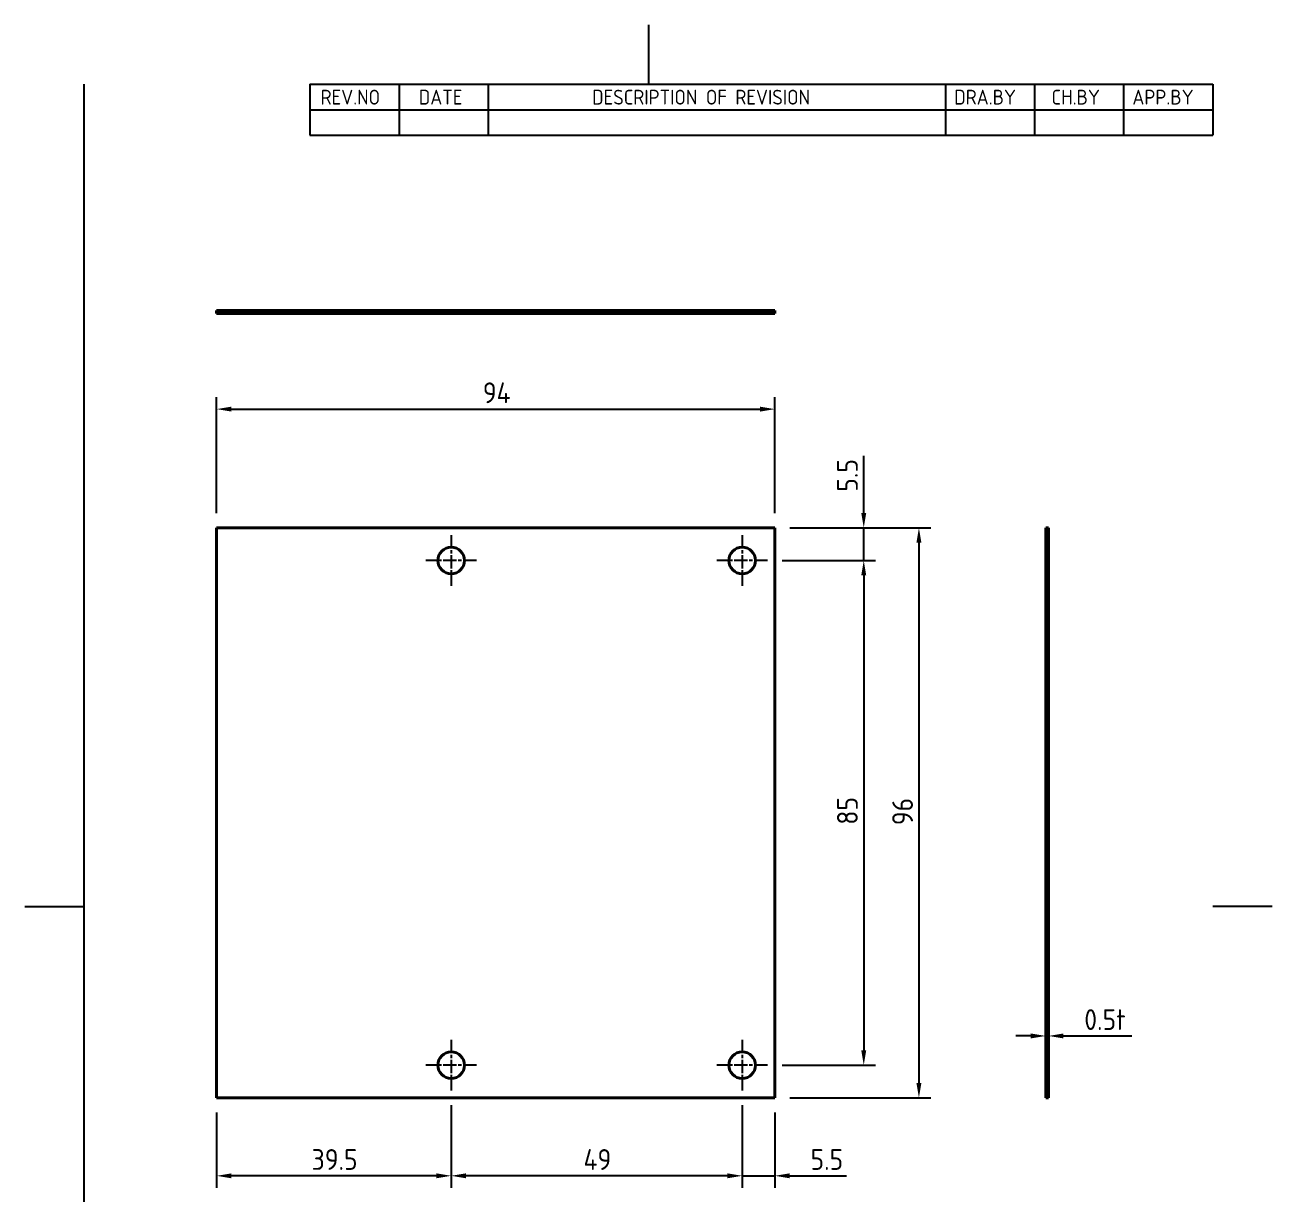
# Model space of a CAD drawing. Header units: millimetres. Extents: x 0 to 210, y 0 to 297.
# Drawn here: x 0 to 210, y 100.1 to 297 of the extents above; entities that cross this region are included whole.
import ezdxf

# ---------------------------------------------------------------- set-up
doc = ezdxf.new("R2010")
doc.units = ezdxf.units.MM
doc.linetypes.add('CHAIN', pattern=[0.35429999999999995, 0.2362, -0.0295, 0.0591, -0.0295])
doc.linetypes.add('DASHED', pattern=[0.2067, 0.1654, -0.0413])
doc.layers.get('0').update_dxf_attribs({"color": 3, "lineweight": 25})
for name, color, linetype, lineweight in [('가려진 것(ISO)', 2, 'DASHED', 18), ('가시적인 것(ISO)', 3, 'Continuous', 40), ('경계(ISO)', 7, 'Continuous', 25), ('기호(ISO)', 5, 'Continuous', 25), ('중심 표식(ISO)', 1, 'Continuous', 25), ('치수(ISO)', 2, 'Continuous', 25)]:
    doc.layers.add(name, color=color, linetype=linetype, lineweight=lineweight)
doc.styles.add('ISO ProportionalPSTEK', font='isocp.shx')
doc.styles.add('치수 텍스트_PSTEK_POSCO', font='isocp.shx')
doc.dimstyles.new('치수_PSTEK_POSCO', dxfattribs={"dimtxt": 3.5, "dimasz": 2.5, "dimexe": 2, "dimexo": 2.5, "dimgap": 1, "dimtad": 1, "dimrnd": 1e-08, "dimdsep": 46, "dimtxsty": '치수 텍스트_PSTEK_POSCO', "dimcen": 0.09, "dimdle": 10, "dimclrd": 7, "dimclre": 7, "dimclrt": 2, "dimadec": 1, "dimazin": 2, "dimtfac": 1, "dimtmove": 0, "dimatfit": 3, "dimfxl": 0, "dimtolj": 1, "dimlwd": -1, "dimlwe": -1, "dimarcsym": 0})

# ---------------------------------------------------------------- blocks, each defined once
blk = doc.blocks.new('경계 Default Border')
at = {"layer": '경계(ISO)', "flags": 128}
for points in [[(105, 297.0000076293945), (105, 287.0000076293945)], [(10, 10), (10, 287.0000076293945)], [(0, 148.5000038146973), (10, 148.5000038146973)], [(210, 148.5000038146973), (200, 148.5000038146973)]]:
    blk.add_lwpolyline(points, dxfattribs=at)
blk = doc.blocks.new('리비전 내역')
at = {"layer": '기호(ISO)'}
for p, q in [((48.00000000000001, 287.0000076293945), (200, 287.0000076293945)), ((48.00000000000001, 287.0000076293945), (48.00000000000001, 282.7200076293945)), ((63.00000000000001, 287.0000076293945), (63.00000000000001, 282.7200076293945)), ((78, 287.0000076293945), (78, 282.7200076293945)), ((155, 287.0000076293945), (155, 282.7200076293945)), ((170, 287.0000076293945), (170, 282.7200076293945)), ((185, 287.0000076293945), (185, 282.7200076293945)), ((200, 287.0000076293945), (200, 282.7200076293945)), ((48.00000000000001, 282.7200076293945), (200, 282.7200076293945)), ((48.00000000000001, 282.7200076293945), (48.00000000000001, 278.4400076293945)), ((63.00000000000001, 282.7200076293945), (63.00000000000001, 278.4400076293945)), ((78, 282.7200076293945), (78, 278.4400076293945)), ((155, 282.7200076293945), (155, 278.4400076293945)), ((170, 282.7200076293945), (170, 278.4400076293945)), ((185, 282.7200076293945), (185, 278.4400076293945)), ((200, 282.7200076293945), (200, 278.4400076293945)), ((48.00000000000001, 278.4400076293945), (200, 278.4400076293945))]:
    blk.add_line(p, q, dxfattribs=at)
at = {"layer": '기호(ISO)', "color": 2, "char_height": 2.5, "attachment_point": 7, "style": 'ISO ProportionalPSTEK'}
for s, insert in [('REV.NO', (49.7871163682308, 283.5831900503393)), ('DATE', (66.31423177283666, 283.5831900503393)), ('DESCRIPTION OF REVISION', (95.50702043336295, 283.5831900503393)), ('DRA.BY', (156.4757339553203, 283.5831900503393)), ('CH.BY', (172.8642915086116, 283.5831900503393)), ('APP.BY', (186.4777339604403, 283.5831900503393))]:
    blk.add_mtext(s, dxfattribs=dict(at, insert=insert))
blk = doc.blocks.new('*D23')
at = {"layer": 'Defpoints', "color": 0}
for p in [(172.378913720949, 126.7110293153567), (171.878913720949, 119.101833603826), (172.378913720949, 119.101833603826)]:
    blk.add_point(p, dxfattribs=at)
at = {"layer": '치수(ISO)', "color": 7}
for p, q in [((169.378913720949, 126.7110293153567), (166.878913720949, 126.7110293153567)), ((171.878913720949, 126.7110293153567), (172.378913720949, 126.7110293153567)), ((174.878913720949, 126.7110293153567), (186.3816696264608, 126.7110293153567))]:
    blk.add_line(p, q, dxfattribs=at)
for points in [[(169.378913720949, 127.1276959820234), (169.378913720949, 126.2943626486901), (171.878913720949, 126.7110293153567)], [(174.878913720949, 127.1276959820234), (174.878913720949, 126.2943626486901), (172.378913720949, 126.7110293153567)]]:
    blk.add_solid(points, dxfattribs=at)
at = {"layer": '치수(ISO)', "color": 2, "insert": (178.378913720949, 129.4610293153567), "char_height": 3.5, "attachment_point": 4, "style": '치수 텍스트_PSTEK_POSCO'}
blk.add_mtext('\\A1;0.5t', dxfattribs=at)
blk = doc.blocks.new('*D24')
at = {"layer": 'Defpoints', "color": 0}
for p in [(126.2773408765634, 212.2883905938969), (126.2773408765634, 116.2883905938969), (150.5346891715518, 116.2883905938969)]:
    blk.add_point(p, dxfattribs=at)
at = {"layer": '치수(ISO)', "color": 7}
for p, q in [((128.7773408765634, 212.2883905938969), (152.5346891715519, 212.2883905938969)), ((150.5346891715519, 209.7883905938969), (150.5346891715518, 118.7883905938969)), ((128.7773408765634, 116.2883905938969), (152.5346891715518, 116.2883905938969))]:
    blk.add_line(p, q, dxfattribs=at)
for points in [[(150.1180225048852, 209.7883905938969), (150.9513558382185, 209.7883905938969), (150.5346891715519, 212.2883905938969)], [(150.1180225048852, 118.7883905938969), (150.9513558382185, 118.7883905938969), (150.5346891715518, 116.2883905938969)]]:
    blk.add_solid(points, dxfattribs=at)
at = {"layer": '치수(ISO)', "color": 2, "insert": (147.7846891715518, 162.2040921968595), "char_height": 3.5, "attachment_point": 4, "rotation": 90, "style": '치수 텍스트_PSTEK_POSCO'}
blk.add_mtext('\\A1;96', dxfattribs=at)
blk = doc.blocks.new('*D25')
at = {"layer": 'Defpoints', "color": 0}
for p in [(125.0273408765634, 206.7883905938969), (125.0273408765634, 121.7883905938969), (141.2439561337253, 121.7883905938969)]:
    blk.add_point(p, dxfattribs=at)
at = {"layer": '치수(ISO)', "color": 7}
for p, q in [((127.5273408765634, 206.7883905938969), (143.2439561337254, 206.7883905938969)), ((141.2439561337254, 204.2883905938969), (141.2439561337253, 124.2883905938969)), ((127.5273408765634, 121.7883905938969), (143.2439561337253, 121.7883905938969))]:
    blk.add_line(p, q, dxfattribs=at)
for points in [[(140.8272894670587, 204.2883905938969), (141.660622800392, 204.2883905938969), (141.2439561337254, 206.7883905938969)], [(140.8272894670587, 124.2883905938969), (141.660622800392, 124.2883905938969), (141.2439561337253, 121.7883905938969)]]:
    blk.add_solid(points, dxfattribs=at)
at = {"layer": '치수(ISO)', "color": 2, "insert": (138.4939561337253, 162.2909032204816), "char_height": 3.5, "attachment_point": 4, "rotation": 90, "style": '치수 텍스트_PSTEK_POSCO'}
blk.add_mtext('\\A1;85', dxfattribs=at)
blk = doc.blocks.new('*D26')
at = {"layer": 'Defpoints', "color": 0}
for p in [(120.7773408765634, 117.5383905938969), (126.2773408765634, 116.2883905938969), (120.7773408765634, 103.1475466613126)]:
    blk.add_point(p, dxfattribs=at)
at = {"layer": '치수(ISO)', "color": 7}
for p, q in [((120.7773408765634, 115.0383905938969), (120.7773408765634, 101.1475466613126)), ((126.2773408765634, 113.7883905938969), (126.2773408765634, 101.1475466613126)), ((118.2773408765634, 103.1475466613126), (115.7773408765634, 103.1475466613126)), ((120.7773408765634, 103.1475466613126), (126.2773408765634, 103.1475466613126)), ((128.7773408765634, 103.1475466613126), (138.322315623394, 103.1475466613126))]:
    blk.add_line(p, q, dxfattribs=at)
for points in [[(118.2773408765634, 103.5642133279792), (118.2773408765634, 102.7308799946459), (120.7773408765634, 103.1475466613126)], [(128.7773408765634, 103.5642133279792), (128.7773408765634, 102.7308799946459), (126.2773408765634, 103.1475466613126)]]:
    blk.add_solid(points, dxfattribs=at)
at = {"layer": '치수(ISO)', "color": 2, "insert": (132.2773408765634, 105.8975466613126), "char_height": 3.5, "attachment_point": 4, "style": '치수 텍스트_PSTEK_POSCO'}
blk.add_mtext('\\A1;5.5', dxfattribs=at)
blk = doc.blocks.new('*D27')
at = {"layer": 'Defpoints', "color": 0}
for p in [(71.77734087656344, 117.5383905938969), (120.7773408765634, 117.5383905938969), (71.77734087656344, 103.1475466613126)]:
    blk.add_point(p, dxfattribs=at)
at = {"layer": '치수(ISO)', "color": 7}
for p, q in [((71.77734087656344, 115.0383905938969), (71.77734087656344, 101.1475466613126)), ((120.7773408765634, 115.0383905938969), (120.7773408765634, 101.1475466613126)), ((118.2773408765634, 103.1475466613126), (74.27734087656344, 103.1475466613126))]:
    blk.add_line(p, q, dxfattribs=at)
for points in [[(74.27734087656344, 103.5642133279792), (74.27734087656344, 102.7308799946459), (71.77734087656344, 103.1475466613126)], [(118.2773408765634, 103.5642133279792), (118.2773408765634, 102.7308799946459), (120.7773408765634, 103.1475466613126)]]:
    blk.add_solid(points, dxfattribs=at)
at = {"layer": '치수(ISO)', "color": 2, "insert": (94.05205228831035, 105.8975466613126), "char_height": 3.5, "attachment_point": 4, "style": '치수 텍스트_PSTEK_POSCO'}
blk.add_mtext('\\A1;49', dxfattribs=at)
blk = doc.blocks.new('*D28')
at = {"layer": 'Defpoints', "color": 0}
for p in [(32.27734087656345, 116.2883905938969), (71.77734087656344, 117.5383905938969), (32.27734087656345, 103.1475466613126)]:
    blk.add_point(p, dxfattribs=at)
at = {"layer": '치수(ISO)', "color": 7}
for p, q in [((32.27734087656345, 113.7883905938969), (32.27734087656345, 101.1475466613126)), ((71.77734087656344, 115.0383905938969), (71.77734087656344, 101.1475466613126)), ((69.27734087656344, 103.1475466613126), (34.77734087656345, 103.1475466613126))]:
    blk.add_line(p, q, dxfattribs=at)
for points in [[(34.77734087656345, 103.5642133279792), (34.77734087656345, 102.7308799946459), (32.27734087656345, 103.1475466613126)], [(69.27734087656344, 103.5642133279792), (69.27734087656344, 102.7308799946459), (71.77734087656344, 103.1475466613126)]]:
    blk.add_solid(points, dxfattribs=at)
at = {"layer": '치수(ISO)', "color": 2, "insert": (48.27373842478317, 105.8975466613126), "char_height": 3.5, "attachment_point": 4, "style": '치수 텍스트_PSTEK_POSCO'}
blk.add_mtext('\\A1;39.5', dxfattribs=at)
blk = doc.blocks.new('*D29')
at = {"layer": 'Defpoints', "color": 0}
for p in [(126.2773408765634, 232.2883905938969), (32.27734087656343, 212.2883905938969), (126.2773408765634, 212.2883905938969)]:
    blk.add_point(p, dxfattribs=at)
at = {"layer": '치수(ISO)', "color": 7}
for p, q in [((32.27734087656343, 214.7883905938969), (32.27734087656343, 234.2883905938969)), ((126.2773408765634, 214.7883905938969), (126.2773408765634, 234.2883905938969)), ((34.77734087656343, 232.2883905938969), (123.7773408765634, 232.2883905938969))]:
    blk.add_line(p, q, dxfattribs=at)
for points in [[(34.77734087656343, 232.7050572605635), (34.77734087656343, 231.8717239272302), (32.27734087656343, 232.2883905938969)], [(123.7773408765634, 232.7050572605635), (123.7773408765634, 231.8717239272302), (126.2773408765634, 232.2883905938969)]]:
    blk.add_solid(points, dxfattribs=at)
at = {"layer": '치수(ISO)', "color": 2, "insert": (77.10485350314815, 235.0383905938969), "char_height": 3.5, "attachment_point": 4, "style": '치수 텍스트_PSTEK_POSCO'}
blk.add_mtext('\\A1;94', dxfattribs=at)
blk = doc.blocks.new('*D30')
at = {"layer": 'Defpoints', "color": 0}
for p in [(126.2773408765634, 212.2883905938969), (141.2439561337254, 212.2883905938969), (125.0273408765634, 206.7883905938969)]:
    blk.add_point(p, dxfattribs=at)
at = {"layer": '치수(ISO)', "color": 7}
for p, q in [((141.2439561337254, 214.7883905938969), (141.2439561337254, 224.4199688438978)), ((128.7773408765634, 212.2883905938969), (143.2439561337254, 212.2883905938969)), ((141.2439561337254, 206.7883905938969), (141.2439561337254, 212.2883905938969)), ((127.5273408765634, 206.7883905938969), (143.2439561337254, 206.7883905938969)), ((141.2439561337254, 204.2883905938969), (141.2439561337254, 201.7883905938969))]:
    blk.add_line(p, q, dxfattribs=at)
for points in [[(140.8272894670587, 214.7883905938969), (141.660622800392, 214.7883905938969), (141.2439561337254, 212.2883905938969)], [(140.8272894670587, 204.2883905938969), (141.660622800392, 204.2883905938969), (141.2439561337254, 206.7883905938969)]]:
    blk.add_solid(points, dxfattribs=at)
at = {"layer": '치수(ISO)', "color": 2, "insert": (138.4939561337253, 218.3749940970673), "char_height": 3.5, "attachment_point": 4, "rotation": 90, "style": '치수 텍스트_PSTEK_POSCO'}
blk.add_mtext('\\A1;5.5', dxfattribs=at)

msp = doc.modelspace()

# ---------------------------------------------------------------- linework, layer by layer
at = {"layer": '가려진 것(ISO)', "ltscale": 0.9522482752799988}
for p, q in [((69.52734087658845, 248.8748753299597), (69.52734087658845, 248.3748753299597)), ((74.02734087658845, 248.8748753299597), (74.02734087658845, 248.3748753299597)), ((118.5273408765885, 248.8748753299597), (118.5273408765885, 248.3748753299597)), ((123.0273408765885, 248.8748753299597), (123.0273408765885, 248.3748753299597)), ((172.3789137209474, 209.0383905938969), (171.8789137209474, 209.0383905938969)), ((172.3789137209474, 204.5383905938968), (171.8789137209474, 204.5383905938968)), ((172.3789137209474, 124.0383905938969), (171.8789137209474, 124.0383905938969)), ((172.3789137209474, 119.5383905938969), (171.8789137209474, 119.5383905938969))]:
    msp.add_line(p, q, dxfattribs=at)
at = {"layer": '가시적인 것(ISO)'}
for p, q in [((32.27734087658845, 248.8748753299613), (32.27734087658845, 248.3748753299613)), ((126.2773408765884, 248.8748753299613), (32.27734087658845, 248.8748753299613)), ((32.27734087658845, 248.3748753299613), (126.2773408765884, 248.3748753299613)), ((126.2773408765884, 248.8748753299613), (126.2773408765884, 248.3748753299613)), ((32.27734087656345, 116.2883905938969), (32.27734087656343, 212.2883905938969)), ((32.27734087656343, 212.2883905938969), (126.2773408765634, 212.2883905938969)), ((126.2773408765634, 212.2883905938969), (126.2773408765634, 116.2883905938969)), ((172.378913720949, 212.2883905938969), (171.878913720949, 212.2883905938969)), ((171.878913720949, 212.2883905938969), (171.878913720949, 116.2883905938969)), ((172.378913720949, 116.2883905938969), (172.378913720949, 212.2883905938969)), ((126.2773408765634, 116.2883905938969), (32.27734087656346, 116.2883905938969)), ((172.378913720949, 116.2883905938969), (171.878913720949, 116.2883905938969))]:
    msp.add_line(p, q, dxfattribs=at)
for centre in [(71.77734087656344, 206.7883905938969), (120.7773408765634, 206.7883905938969), (71.77734087656344, 121.7883905938969), (120.7773408765634, 121.7883905938969)]:
    msp.add_circle(centre, 2.25, dxfattribs=at)
at = {"layer": '중심 표식(ISO)', "linetype": 'CHAIN', "ltscale": 9.445162773132324}
for p, q in [((71.77734087656344, 211.0383905938969), (71.77734087656344, 202.5383905938969)), ((120.7773408765634, 211.0383905938969), (120.7773408765634, 202.5383905938969)), ((76.02734087656343, 206.7883905938969), (67.52734087656344, 206.7883905938969)), ((125.0273408765634, 206.7883905938969), (116.5273408765634, 206.7883905938969)), ((71.77734087656344, 126.0383905938969), (71.77734087656344, 117.5383905938969)), ((120.7773408765634, 126.0383905938969), (120.7773408765634, 117.5383905938969)), ((76.02734087656343, 121.7883905938969), (67.52734087656344, 121.7883905938969)), ((125.0273408765634, 121.7883905938969), (116.5273408765634, 121.7883905938969))]:
    msp.add_line(p, q, dxfattribs=at)

# ---------------------------------------------------------------- block references
msp.add_blockref('경계 Default Border', (0, 0))
at = {"layer": '기호(ISO)'}
msp.add_blockref('리비전 내역', (0, 0), dxfattribs=at)

# ---------------------------------------------------------------- dimensions: what is measured, and where the dimension line sits
at = {"layer": '치수(ISO)', "color": 7}
for base, p1, p2, angle, override, picture, middle in [((126.2773408765634, 232.2883905938969), (32.27734087656343, 212.2883905938969), (126.2773408765634, 212.2883905938969), 180, {"dimdec": 2, "dimtp": 0, "dimtm": -0, "dimtdec": 2, "dimtofl": 0, "dimatfit": 1}, '*D29', (79.27734087656344, 232.2883905938969)), ((141.2439561337254, 212.2883905938969), (125.0273408765634, 206.7883905938969), (126.2773408765634, 212.2883905938969), 90, {"dimdec": 2, "dimtp": 0, "dimtm": -0, "dimtdec": 2, "dimtofl": 1, "dimatfit": 1}, '*D30', (141.2439561337253, 220.8974814704825)), ((150.5346891715518, 116.2883905938969), (126.2773408765634, 212.2883905938969), (126.2773408765634, 116.2883905938969), 90, {"dimdec": 2, "dimtp": 0, "dimtm": -0, "dimtdec": 2, "dimtofl": 0, "dimatfit": 1}, '*D24', (150.5346891715518, 164.2883905938969)), ((141.2439561337253, 121.7883905938969), (125.0273408765634, 206.7883905938969), (125.0273408765634, 121.7883905938969), 90, {"dimdec": 2, "dimtp": 0, "dimtm": -0, "dimtdec": 2, "dimtofl": 0, "dimatfit": 1}, '*D25', (141.2439561337253, 164.2883905938969)), ((32.27734087656345, 103.1475466613126), (71.77734087656344, 117.5383905938969), (32.27734087656345, 116.2883905938969), 180, {"dimdec": 2, "dimtp": 0, "dimtm": -0, "dimtdec": 2, "dimtofl": 0, "dimatfit": 1}, '*D28', (52.02734087656344, 103.1475466613126)), ((71.77734087656344, 103.1475466613126), (120.7773408765634, 117.5383905938969), (71.77734087656344, 117.5383905938969), 180, {"dimdec": 2, "dimtp": 0, "dimtm": -0, "dimtdec": 2, "dimtofl": 0, "dimatfit": 1}, '*D27', (96.27734087656343, 103.1475466613126)), ((120.7773408765634, 103.1475466613126), (126.2773408765634, 116.2883905938969), (120.7773408765634, 117.5383905938969), 180, {"dimdec": 2, "dimtp": 0, "dimtm": -0, "dimtdec": 2, "dimtofl": 1, "dimatfit": 1}, '*D26', (134.7998282499787, 103.1475466613126))]:
    dim = msp.add_linear_dim(base=base, p1=p1, p2=p2, angle=angle, dimstyle='치수_PSTEK_POSCO', override=override, dxfattribs=at)
    dim.commit()
    dim.dimension.update_dxf_attribs({"geometry": picture, "text_midpoint": middle, "dimtype": 160})
dim = msp.add_linear_dim(base=(172.378913720949, 126.7110293153567), p1=(171.878913720949, 119.101833603826), p2=(172.378913720949, 119.101833603826), angle=180, text='<>t', dimstyle='치수_PSTEK_POSCO', override={"dimdec": 2, "dimse1": 1, "dimse2": 1, "dimtp": 0, "dimtm": -0, "dimtdec": 2, "dimtofl": 1, "dimatfit": 1}, dxfattribs=at)
dim.commit()
dim.dimension.update_dxf_attribs({"geometry": '*D23', "text_midpoint": (181.8802916737049, 126.7110293153567), "dimtype": 160})

doc.saveas('drawing.dxf')
